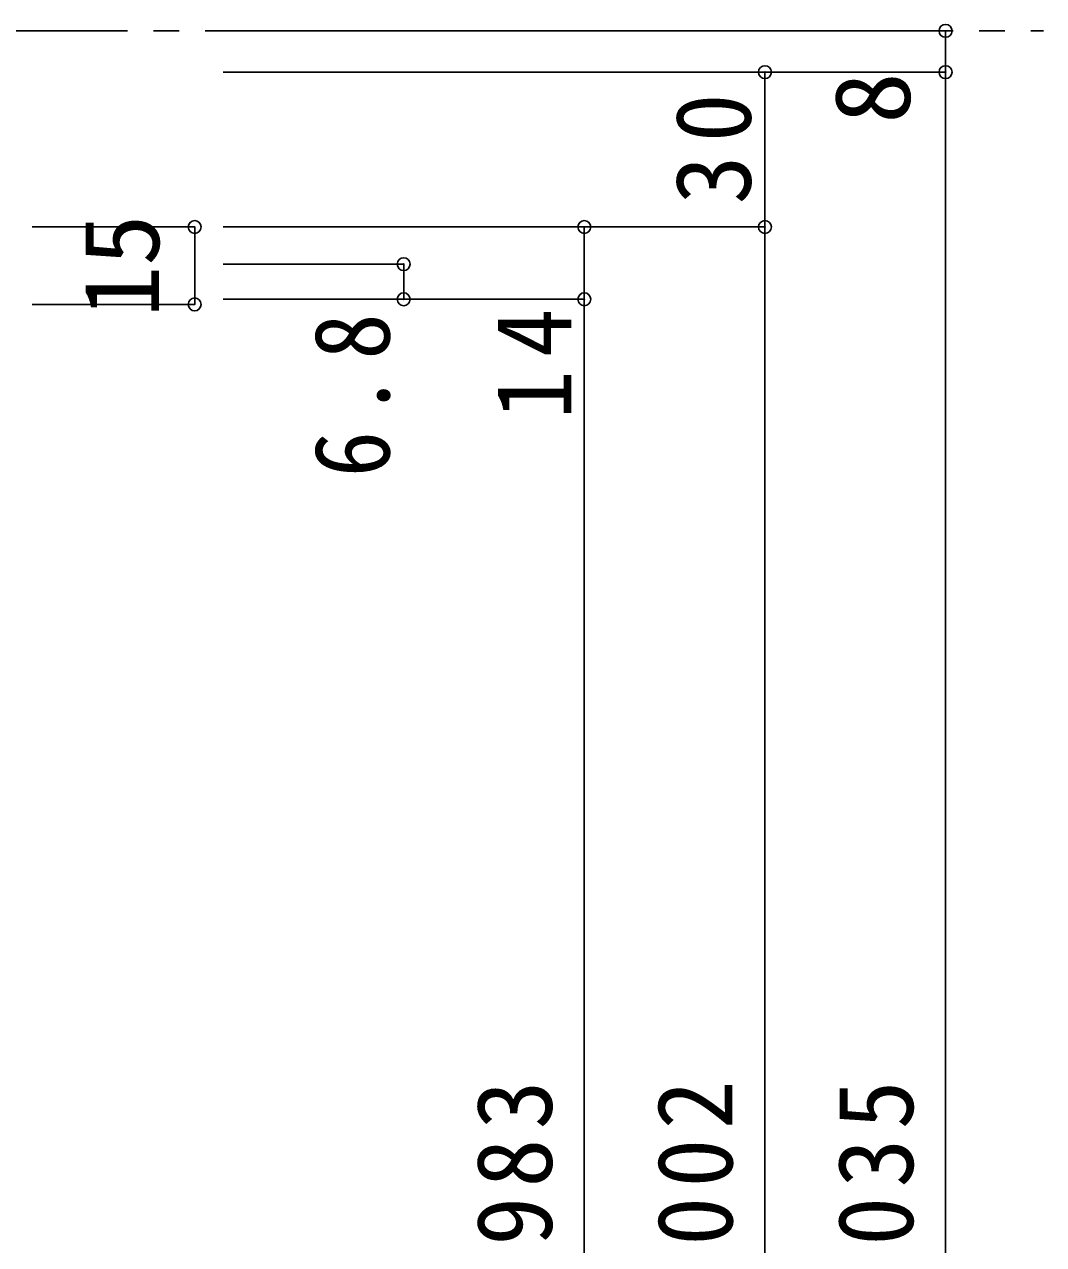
# Model space of a CAD drawing. Units: millimetres at full size, sheet at 1:5; details may follow other scales. Extents: x -973 to 977, y -718 to 696.
# Drawn here: x 326.5 to 524, y -256.3 to -19.9 of the extents above; entities that cross this region are included whole.
import ezdxf
from ezdxf.enums import TextEntityAlignment as Align

# ---------------------------------------------------------------- set-up
doc = ezdxf.new("R2010")
doc.units = ezdxf.units.MM
doc.header["$LTSCALE"] = 5
doc.header["$PDMODE"] = 32
doc.header["$PDSIZE"] = 2.5
doc.linetypes.add('CHAIN1', pattern=[8, 5, -1, 1, -1])
doc.layers.add('0-1_通り芯', color=4, linetype='CHAIN1')
doc.layers.add('0-B_寸法', color=7, linetype='Continuous')
doc.styles.add('ＭＳ ゴシック', font='')
doc.styles.get('ＭＳ ゴシック').set_extended_font_data('MS Gothic')

msp = doc.modelspace()

# ---------------------------------------------------------------- linework, layer by layer
at = {"layer": '0-1_通り芯'}
msp.add_line((121.486, -21.151), (523.986, -21.151), dxfattribs=at)
at = {"layer": '0-B_寸法', "color": 4}
for p, q in [((504.986, -21.151), (364.986, -21.151)), ((504.986, -21.151), (504.986, -29.151)), ((504.986, -29.151), (364.986, -29.151)), ((469.986, -511.5), (469.986, -29.151)), ((504.986, -526.5), (504.986, -29.151)), ((359.486, -59.151), (327.986, -59.151)), ((359.486, -59.151), (359.486, -74.151)), ((469.986, -59.151), (364.986, -59.151)), ((434.986, -59.151), (434.986, -506.5)), ((399.986, -66.351), (364.986, -66.351)), ((399.986, -66.351), (399.986, -73.151)), ((434.986, -73.151), (364.986, -73.151)), ((359.486, -74.151), (327.986, -74.151))]:
    msp.add_line(p, q, dxfattribs=at)
at = {"layer": '0-B_寸法'}
for p in [(504.986, -21.151), (469.986, -29.151), (504.986, -29.151), (359.486, -59.151), (434.986, -59.151), (469.986, -59.151), (399.986, -66.351), (359.486, -74.151), (399.986, -73.151), (434.986, -73.151)]:
    msp.add_point(p, dxfattribs=at)

# ---------------------------------------------------------------- texts
at = {"layer": '0-B_寸法', "style": 'ＭＳ ゴシック'}
for s, p in [('8', (502.486, -39.151)), ('15', (356.986, -76.651))]:
    msp.add_text(s, height=14.66, rotation=90, dxfattribs=at).set_placement(p, align=Align.BOTTOM_LEFT)
at = {"layer": '0-B_寸法', "char_height": 14.66, "attachment_point": 7, "rotation": 90, "style": 'ＭＳ ゴシック'}
for s, insert in [('\\T1.27;\\W0.95;30', (467.486, -54.776)), ('\\T1.27;\\W0.95;14', (432.486, -96.401)), ('\\T1.27;\\W0.9;6.8', (397.486, -107.651)), ('\\T1.19;\\W0.95;ＤＨ＝1,983', (432.486, -346.901)), ('\\T1.19;\\W0.95;枠内＝2,002', (467.486, -346.901)), ('\\T1.19;\\W0.95;枠外＝2,035', (502.486, -346.901))]:
    msp.add_mtext(s, dxfattribs=dict(at, insert=insert))

doc.saveas('drawing.dxf')
